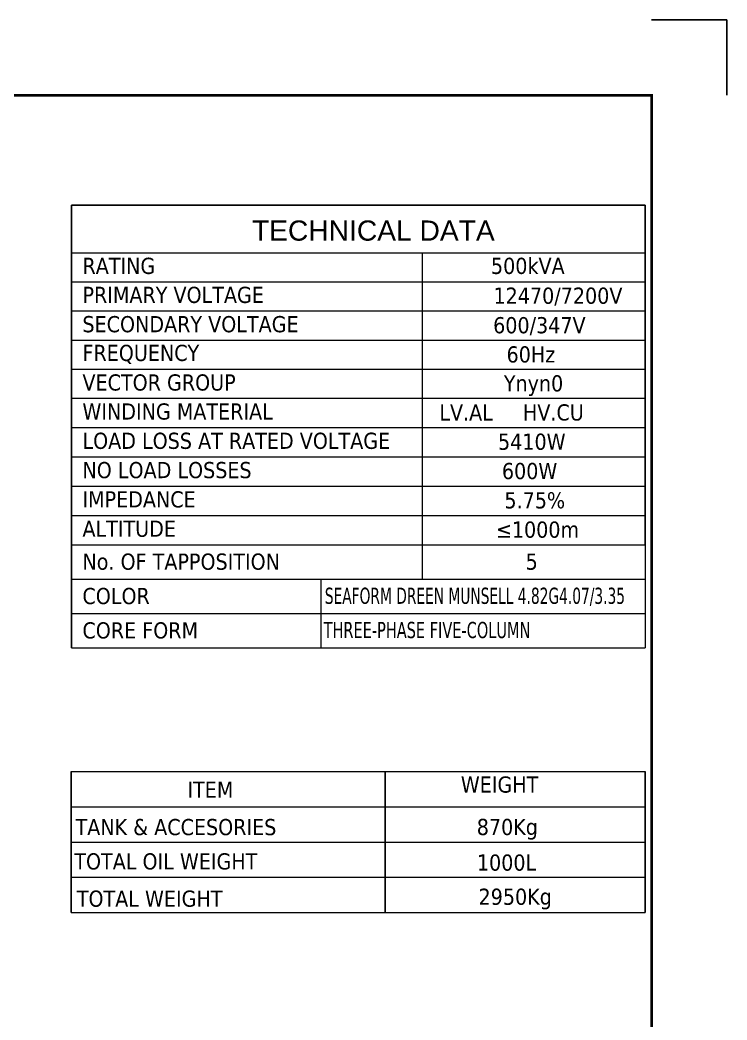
# Model space of a CAD drawing. Header units: millimetres. Extents: x 124493 to 133608, y -169944 to -164394.
# Drawn here: x 130587 to 132341, y -166875 to -164394 of the extents above; entities that cross this region are included whole.
import ezdxf

# ---------------------------------------------------------------- set-up
doc = ezdxf.new("R2010")
doc.units = ezdxf.units.MM
doc.header["$LTSCALE"] = 13
for name, color, linetype in [('1', 4, 'Continuous'), ('2', 3, 'Continuous'), ('6文字层', 3, 'Continuous')]:
    doc.layers.add(name, color=color, linetype=linetype)
doc.layers.add('paper', color=254, linetype='Continuous', plot=False)
doc.layers.add('铁心', color=3, linetype='Continuous', lineweight=0)
doc.styles.add('PDF Arial', font='arial.ttf')
doc.styles.add('Tahoma$001', font='tahoma.ttf', dxfattribs={"height": 2.159784})

msp = doc.modelspace()

# ---------------------------------------------------------------- linework, layer by layer
at = {"layer": '1', "const_width": 6.54}
msp.add_lwpolyline([(124978.4, -169738.19), (132154.4, -169738.19), (132154.4, -164580.44), (124978.4, -164580.44), (124978.4, -169738.19)], dxfattribs=at)
at = {"layer": '2', "ltscale": 10}
msp.add_line((132138.36, -166258.73), (132138.36, -166608.68), dxfattribs=at)
at = {"layer": '6文字层'}
for points in [[(130715.45, -164853.03), (132138.36, -164853.03)], [(130715.45, -164853.03), (130715.45, -165951.76)], [(132138.36, -164853.03), (132138.36, -165695.88)]]:
    msp.add_lwpolyline(points, dxfattribs=at)
at = {"layer": 'paper'}
for q in [(132154.4, -164393.56), (132341.27, -164580.44)]:
    msp.add_line((132341.27, -164393.56), q, dxfattribs=at)
at = {"layer": '铁心'}
for p, q in [((130714.21, -166258.73), (130714.21, -166393.09)), ((130714.21, -166393.09), (130714.21, -166258.73)), ((130714.21, -166258.73), (132138.36, -166258.73)), ((130714.21, -166346.22), (132138.36, -166346.22)), ((130714.21, -166433.7), (132138.36, -166433.7)), ((130714.21, -166521.19), (132138.36, -166521.19)), ((130714.21, -166608.68), (132138.36, -166608.68))]:
    msp.add_line(p, q, dxfattribs=at)
at = {"layer": '铁心', "color": 3, "true_color": 0x00ff00}
for p, q in [((131492.92, -166258.73), (131492.92, -166393.09)), ((131492.92, -166393.09), (131492.92, -166258.73)), ((130714.21, -166517.12), (130714.21, -166393.09)), ((130714.21, -166393.09), (130714.21, -166517.12)), ((131492.92, -166517.12), (131492.92, -166393.09)), ((131492.92, -166393.09), (131492.92, -166517.12)), ((130714.21, -166608.68), (130714.21, -166517.12)), ((130714.21, -166517.12), (130714.21, -166608.68)), ((131492.92, -166608.68), (131492.92, -166517.12)), ((131492.92, -166517.12), (131492.92, -166608.68))]:
    msp.add_line(p, q, dxfattribs=at)
at = {"layer": '铁心'}
for points in [[(130715.45, -164970.99), (132138.36, -164970.99)], [(131584.89, -164970.99), (131584.89, -165781.17)], [(130715.45, -165043.68), (132138.36, -165043.68)], [(130715.45, -165115.69), (132138.36, -165115.69)], [(130715.45, -165188.38), (132138.36, -165188.38)], [(130715.45, -165260.39), (132138.36, -165260.39)], [(130715.45, -165332.4), (132138.36, -165332.4)], [(130715.45, -165405.1), (132138.36, -165405.1)], [(130715.45, -165477.79), (132138.36, -165477.79)], [(130715.45, -165550.49), (132138.36, -165550.49)], [(130715.45, -165623.18), (132138.36, -165623.18)], [(130715.45, -165695.88), (132138.36, -165695.88)], [(130715.45, -165695.88), (132138.36, -165695.88)], [(132138.36, -165695.88), (132138.36, -165951.76)], [(130715.45, -165781.17), (132138.36, -165781.17)], [(131333.7, -165781.17), (131333.7, -165951.76)], [(130715.45, -165866.47), (132138.36, -165866.47)], [(130715.45, -165866.47), (132138.36, -165866.47)], [(130715.45, -165951.76), (132138.36, -165951.76)], [(130715.45, -165951.76), (132138.36, -165951.76)]]:
    msp.add_lwpolyline(points, dxfattribs=at)

# ---------------------------------------------------------------- texts
for s, height, style, p in [('TECHNICAL DATA', 50.0699, 'PDF Arial', (131162.78, -164941.18)), ('RATING', 40.19, 'Tahoma$001', (130742.36, -165023.79)), ('500kVA', 40.19, 'Tahoma$001', (131755.76, -165023.79)), ('PRIMARY VOLTAGE', 40.1901, 'Tahoma$001', (130742.36, -165095.8)), ('12470/7200V', 40.1901, 'Tahoma$001', (131761.97, -165097.78)), ('SECONDARY VOLTAGE', 40.1901, 'Tahoma$001', (130742.36, -165168.5)), ('600/347V', 40.19, 'Tahoma$001', (131761.13, -165171.07)), ('FREQUENCY', 40.19, 'Tahoma$001', (130742.36, -165239.82)), ('60Hz', 40.19, 'Tahoma$001', (131794.46, -165243.51)), ('VECTOR GROUP', 40.1901, 'Tahoma$001', (130742.36, -165313.2)), ('Ynyn0', 40.19, 'Tahoma$001', (131787.71, -165315.32)), ('WINDING MATERIAL', 40.1901, 'Tahoma$001', (130742.36, -165385.21)), (' LV.AL', 40.19, 'Tahoma$001', (131612.59, -165387.53)), (' HV.CU', 40.19, 'Tahoma$001', (131820.01, -165387.53)), ('LOAD LOSS AT RATED VOLTAGE', 40.1901, 'Tahoma$001', (130742.36, -165457.9)), ('5410W', 40.19, 'Tahoma$001', (131773.28, -165460.22)), ('NO LOAD LOSSES', 40.1901, 'Tahoma$001', (130742.36, -165530.6)), ('600W', 40.19, 'Tahoma$001', (131782.89, -165532.92)), ('IMPEDANCE', 40.19, 'Tahoma$001', (130742.36, -165603.29)), ('5.75%%%', 40.19, 'Tahoma$001', (131789.07, -165605.61)), ('ALTITUDE', 40.19, 'Tahoma$001', (130742.36, -165675.99)), ('≤1000m', 40.19, 'Tahoma$001', (131767.87, -165678.31)), ('No. OF TAPPOSITION', 40.1901, 'Tahoma$001', (130742.3, -165757.84)), ('5', 40.19, 'Tahoma$001', (131841.86, -165757.84)), ('COLOR', 40.19, 'Tahoma$001', (130742.3, -165843.13))]:
    msp.add_text(s, height=height, dxfattribs=dict(at, style=style)).set_placement(p)
at = {"layer": '铁心', "color": 3, "true_color": 0x00ff00, "style": 'Tahoma$001', "width": 0.72}
msp.add_text('SEAFORM DREEN MUNSELL 4.82G4.07/3.35', height=40.1901, dxfattribs=at).set_placement((131343.63, -165842.52))
at = {"layer": '铁心', "color": 3, "true_color": 0x00ff00, "style": 'Tahoma$001'}
for s, height, p in [('CORE FORM', 40.19, (130742.3, -165928.43)), ('ITEM', 40.19, (131002.74, -166323.91)), ('TANK & ACCESORIES', 40.1901, (130725.26, -166416.54)), ('870Kg', 40.19, (131720.56, -166416.33)), ('TOTAL OIL WEIGHT', 40.1901, (130722.19, -166501.69)), ('1000L', 40.19, (131720.82, -166504.63)), ('TOTAL WEIGHT', 40.1901, (130728.34, -166594.15)), ('2950Kg', 40.19, (131724.96, -166589.43))]:
    msp.add_text(s, height=height, dxfattribs=at).set_placement(p)
at = {"layer": '铁心', "style": 'Tahoma$001', "width": 0.76}
msp.add_text('THREE-PHASE FIVE-COLUMN', height=40.1901, dxfattribs=at).set_placement((131340.54, -165927.47))
at = {"layer": '铁心', "color": 3, "true_color": 0x00ff00, "insert": (131681, -166270.81), "char_height": 40.19, "width": 467.3314, "attachment_point": 1, "style": 'Tahoma$001'}
msp.add_mtext('WEIGHT', dxfattribs=at)

doc.saveas('drawing.dxf')
